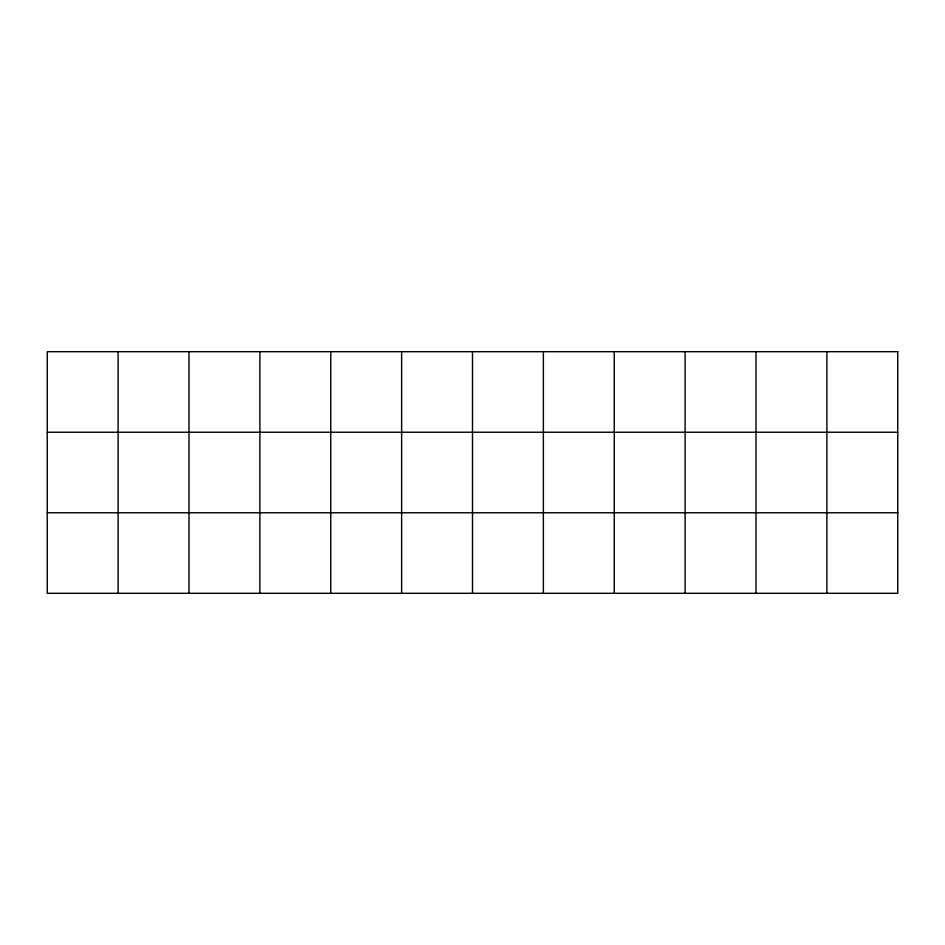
<?xml version="1.0" encoding="UTF-8"?>
<svg xmlns="http://www.w3.org/2000/svg" width="945" height="945" viewBox="0 0 945 945"><rect width="100%" height="100%" fill="white"/><g stroke="black" fill="none" stroke-linecap="round" stroke-linejoin="round"><path stroke-width="1.42" d="M47.25 432.231L897.75 432.231M47.25 512.769L897.75 512.769M826.875 351.694L826.875 593.306M756 351.694L756 593.306M685.125 351.694L685.125 593.306M614.25 351.694L614.25 593.306M543.375 351.694L543.375 593.306M472.5 351.694L472.5 593.306M401.625 351.694L401.625 593.306M330.75 351.694L330.75 593.306M259.875 351.694L259.875 593.306M189 351.694L189 593.306M118.125 351.694L118.125 593.306M897.75 351.694L47.25 351.694L47.25 593.306L897.75 593.306L897.75 351.694"/></g></svg>
